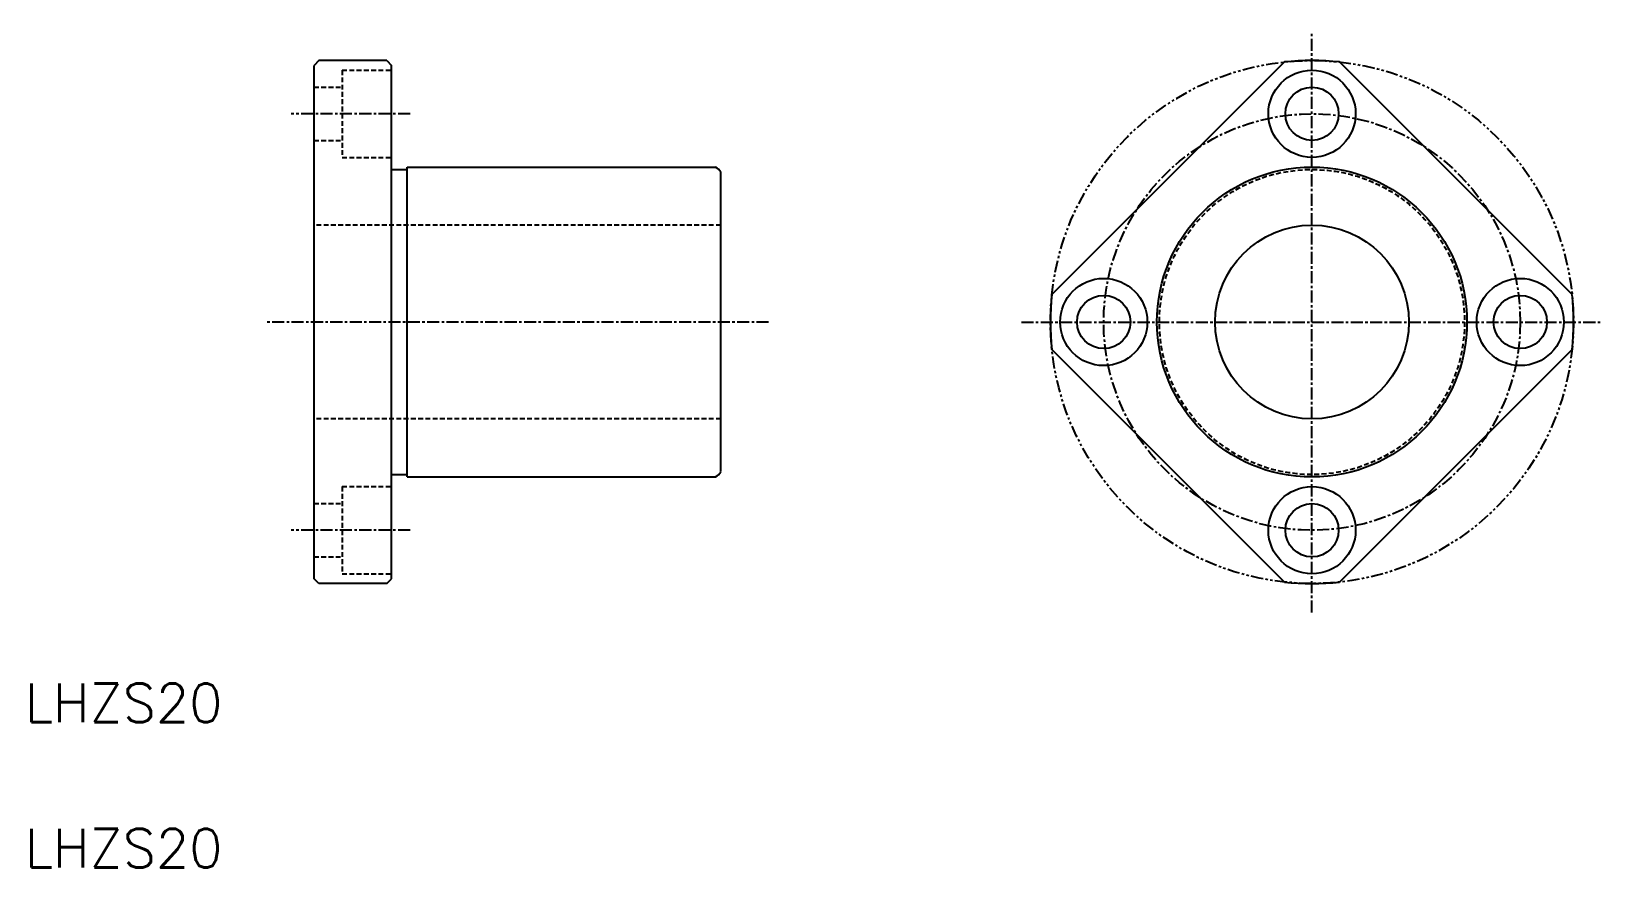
# Model space of a CAD drawing. Extents: x 246 to 408, y 123 to 209.
import ezdxf

# ---------------------------------------------------------------- set-up
doc = ezdxf.new("R2010")
doc.units = 0
for name, pattern in [('CENTER', [2, 1.25, -0.25, 0.25, -0.25]), ('DASHED', [0.75, 0.5, -0.25]), ('PHANTOM', [2.5, 1.25, -0.25, 0.25, -0.25, 0.25, -0.25])]:
    doc.linetypes.add(name, pattern=pattern)
doc.layers.get('0').update_dxf_attribs({"linetype": 'CONTINUOUS'})
doc.layers.add('CENTER', color=1, linetype='CENTER')
doc.styles.get("Standard").update_dxf_attribs({"font": 'txt.shx', "bigfont": 'bigfont.shx'})

msp = doc.modelspace()

# ---------------------------------------------------------------- linework, layer by layer
at = {"color": 7, "linetype": 'CONTINUOUS'}
for p, q in [((275.88, 205.88), (275.38, 205.38)), ((275.38, 152.38), (275.38, 205.38)), ((282.88, 205.88), (275.88, 205.88)), ((282.88, 205.88), (283.38, 205.38)), ((283.38, 152.38), (283.38, 205.38)), ((375.55, 205.73), (351.55, 181.73)), ((405.25, 181.73), (381.25, 205.73)), ((283.38, 194.63), (284.98, 194.63)), ((284.98, 194.88), (316.83, 194.88)), ((284.98, 162.88), (284.98, 194.88)), ((317.38, 163.43), (317.38, 194.34)), ((375.55, 152.03), (351.55, 176.03)), ((405.25, 176.03), (381.25, 152.03)), ((283.38, 163.13), (284.98, 163.13)), ((284.98, 162.88), (316.83, 162.88)), ((291.5, 162.88), (291.5, 162.88)), ((299.63, 162.88), (299.63, 162.88)), ((275.88, 151.88), (275.38, 152.38)), ((282.88, 151.88), (275.88, 151.88)), ((282.88, 151.88), (283.38, 152.38))]:
    msp.add_line(p, q, dxfattribs=at)
at = {"color": 3, "linetype": 'DASHED'}
for p, q in [((278.28, 204.88), (283.38, 204.88)), ((278.28, 204.88), (278.28, 195.88)), ((275.38, 203.13), (278.28, 203.13)), ((275.38, 197.63), (278.28, 197.63)), ((278.28, 195.88), (283.38, 195.88)), ((317.38, 188.88), (275.38, 188.88)), ((317.38, 168.88), (275.38, 168.88)), ((278.28, 161.88), (283.38, 161.88)), ((278.28, 161.88), (278.28, 152.88)), ((275.38, 160.13), (278.28, 160.13)), ((275.38, 154.63), (278.28, 154.63)), ((278.28, 152.88), (283.38, 152.88))]:
    msp.add_line(p, q, dxfattribs=at)
at = {"color": 3, "linetype": 'PHANTOM'}
msp.add_circle((378.4, 178.88), 27, dxfattribs=at)
at = {"color": 7, "linetype": 'CONTINUOUS'}
for centre, radius in [((378.4, 200.38), 4.5), ((378.4, 200.38), 2.75), ((378.4, 178.88), 16), ((378.4, 178.88), 10), ((356.9, 178.88), 4.5), ((399.9, 178.88), 4.5), ((356.9, 178.88), 2.75), ((399.9, 178.88), 2.75), ((378.4, 157.38), 4.5), ((378.4, 157.38), 2.75)]:
    msp.add_circle(centre, radius, dxfattribs=at)
at = {"color": 3, "linetype": 'DASHED'}
msp.add_circle((378.4, 178.88), 15.75, dxfattribs=at)
at = {"color": 7, "linetype": 'CONTINUOUS'}
for centre, radius, start, end in [((378.4, 178.88), 27, 83.9424, 96.0576), ((316.23, 193.73), 1.3, 27.7958, 62.2042), ((378.4, 178.88), 27, 173.9424, 186.0576), ((378.4, 178.88), 27, 353.9424, 6.0576), ((316.23, 164.03), 1.3, 297.7958, 332.2042), ((378.4, 178.88), 27, 263.9424, 276.0576)]:
    msp.add_arc(centre, radius, start, end, dxfattribs=at)
at = {"layer": 'CENTER', "color": 1, "linetype": 'CENTER'}
for p, q in [((378.4, 148.88), (378.4, 208.88)), ((285.3, 200.38), (273.03, 200.38)), ((322.31, 178.88), (270.48, 178.88)), ((348.4, 178.88), (408.4, 178.88)), ((285.3, 157.38), (273.03, 157.38))]:
    msp.add_line(p, q, dxfattribs=at)
msp.add_circle((378.4, 178.88), 21.5, dxfattribs=at)

# ---------------------------------------------------------------- texts
at = {"color": 7, "linetype": 'CONTINUOUS'}
for p in [(245.52, 137.55), (245.52, 122.55)]:
    msp.add_text('LHZS20', height=4, dxfattribs=at).set_placement(p)

doc.saveas('drawing.dxf')
